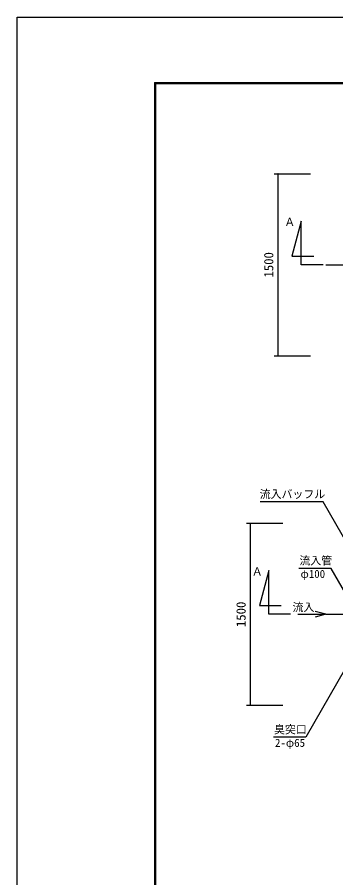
# Model space of a CAD drawing. Units: millimetres, scale not verified. Extents: x -8910 to 8910, y -6308 to 6308.
# Drawn here: x -8910 to -6285, y -785 to 6308 of the extents above; entities that cross this region are included whole.
import ezdxf
from ezdxf.enums import TextEntityAlignment as Align

# ---------------------------------------------------------------- set-up
doc = ezdxf.new("R2010")
doc.units = ezdxf.units.MM
doc.header["$LTSCALE"] = 30
doc.linetypes.add('CHAIN1', pattern=[8, 5, -1, 1, -1])
for name, color, linetype, lineweight in [('0-0_製作', 5, 'Continuous', 25), ('0-3_空気管', 3, 'Continuous', 25), ('0-7_文字', 7, 'Continuous', 25), ('1-0_図面枠', 7, 'Continuous', 25), ('1-1_Axis_waku', 7, 'Continuous', 25)]:
    doc.layers.add(name, color=color, linetype=linetype, lineweight=lineweight)
doc.styles.add('ＭＳ ゴシック', font='')
doc.styles.get('ＭＳ ゴシック').set_extended_font_data('MS Gothic')

msp = doc.modelspace()

# ---------------------------------------------------------------- linework, layer by layer
at = {"layer": '0-0_製作', "color": 2}
for p, q in [((-6791.71, 5017.23), (-6492.46, 5017.23)), ((-6761.71, 5017.23), (-6761.71, 3517.23)), ((-6791.71, 3517.23), (-6492.46, 3517.23)), ((-7019.92, 2136.55), (-6720.67, 2136.55)), ((-6989.92, 2136.55), (-6989.92, 636.55)), ((-7019.92, 636.55), (-6720.67, 636.55))]:
    msp.add_line(p, q, dxfattribs=at)
at = {"layer": '0-0_製作'}
for points in [[(-6763.21, 5023.04), (-6767.71, 5017.23), (-6767.7, 5017.6)], [(-6763.21, 5023.04), (-6761.71, 5017.23), (-6767.71, 5017.23)], [(-6761.71, 5017.23), (-6767.67, 5016.47), (-6767.71, 5017.23)], [(-6763.21, 5023.04), (-6767.7, 5017.6), (-6763.92, 5022.81)], [(-6763.92, 5022.81), (-6767.7, 5017.6), (-6767.61, 5018.35)], [(-6761.71, 5017.23), (-6767.53, 5015.73), (-6767.67, 5016.47)], [(-6763.92, 5022.81), (-6767.61, 5018.35), (-6764.61, 5022.48)], [(-6764.61, 5022.48), (-6767.61, 5018.35), (-6767.42, 5019.08)], [(-6761.71, 5017.23), (-6767.29, 5015.02), (-6767.53, 5015.73)], [(-6764.61, 5022.48), (-6767.42, 5019.08), (-6765.24, 5022.08)], [(-6765.24, 5022.08), (-6767.42, 5019.08), (-6767.14, 5019.78)], [(-6761.71, 5017.23), (-6766.97, 5014.34), (-6767.29, 5015.02)], [(-6765.24, 5022.08), (-6767.14, 5019.78), (-6765.82, 5021.6)], [(-6765.82, 5021.6), (-6767.14, 5019.78), (-6766.78, 5020.44)], [(-6761.71, 5017.23), (-6766.57, 5013.7), (-6766.97, 5014.34)], [(-6765.82, 5021.6), (-6766.78, 5020.44), (-6766.34, 5021.05)], [(-6761.71, 5017.23), (-6766.09, 5013.12), (-6766.57, 5013.7)], [(-6761.71, 5017.23), (-6765.54, 5012.6), (-6766.09, 5013.12)], [(-6761.71, 5017.23), (-6764.93, 5012.16), (-6765.54, 5012.6)], [(-6761.71, 5011.23), (-6764.93, 5012.16), (-6761.71, 5017.23)], [(-6761.71, 5011.23), (-6764.27, 5011.8), (-6764.93, 5012.16)], [(-6761.71, 5011.23), (-6763.57, 5011.52), (-6764.27, 5011.8)], [(-6761.71, 5011.23), (-6762.84, 5011.33), (-6763.57, 5011.52)], [(-6762.47, 5023.18), (-6761.71, 5017.23), (-6763.21, 5023.04)], [(-6761.71, 5011.23), (-6762.09, 5011.24), (-6762.84, 5011.33)], [(-6761.71, 5023.23), (-6761.71, 5017.23), (-6762.47, 5023.18)], [(-6761.34, 5023.22), (-6761.71, 5017.23), (-6761.71, 5023.23)], [(-6760.59, 5023.12), (-6761.71, 5017.23), (-6761.34, 5023.22)], [(-6759.86, 5022.93), (-6761.71, 5017.23), (-6760.59, 5023.12)], [(-6759.16, 5022.66), (-6761.71, 5017.23), (-6759.86, 5022.93)], [(-6758.5, 5022.29), (-6761.71, 5017.23), (-6759.16, 5022.66)], [(-6757.89, 5021.85), (-6761.71, 5017.23), (-6758.5, 5022.29)], [(-6757.89, 5021.85), (-6755.71, 5017.23), (-6761.71, 5017.23)], [(-6755.71, 5017.23), (-6761.71, 5011.23), (-6761.71, 5017.23)], [(-6755.71, 5017.23), (-6760.96, 5011.27), (-6761.71, 5011.23)], [(-6755.71, 5017.23), (-6760.22, 5011.42), (-6760.96, 5011.27)], [(-6755.71, 5017.23), (-6759.51, 5011.65), (-6760.22, 5011.42)], [(-6755.73, 5016.85), (-6759.51, 5011.65), (-6755.71, 5017.23)], [(-6755.82, 5016.1), (-6759.51, 5011.65), (-6755.73, 5016.85)], [(-6755.82, 5016.1), (-6758.82, 5011.97), (-6759.51, 5011.65)], [(-6756.01, 5015.37), (-6758.82, 5011.97), (-6755.82, 5016.1)], [(-6756.01, 5015.37), (-6758.19, 5012.37), (-6758.82, 5011.97)], [(-6756.29, 5014.67), (-6758.19, 5012.37), (-6756.01, 5015.37)], [(-6756.29, 5014.67), (-6757.61, 5012.85), (-6758.19, 5012.37)], [(-6757.34, 5021.33), (-6755.71, 5017.23), (-6757.89, 5021.85)], [(-6756.65, 5014.01), (-6757.61, 5012.85), (-6756.29, 5014.67)], [(-6756.65, 5014.01), (-6757.09, 5013.4), (-6757.61, 5012.85)], [(-6756.86, 5020.75), (-6755.71, 5017.23), (-6757.34, 5021.33)], [(-6756.46, 5020.12), (-6755.71, 5017.23), (-6756.86, 5020.75)], [(-6756.14, 5019.44), (-6755.71, 5017.23), (-6756.46, 5020.12)], [(-6755.9, 5018.72), (-6755.71, 5017.23), (-6756.14, 5019.44)], [(-6755.76, 5017.98), (-6755.71, 5017.23), (-6755.9, 5018.72)], [(-6764.61, 3522.48), (-6767.71, 3517.23), (-6765.24, 3522.08)], [(-6764.61, 3522.48), (-6761.71, 3517.23), (-6767.71, 3517.23)], [(-6765.24, 3522.08), (-6767.71, 3517.23), (-6767.7, 3517.6)], [(-6761.71, 3517.23), (-6767.67, 3516.47), (-6767.71, 3517.23)], [(-6765.24, 3522.08), (-6767.7, 3517.6), (-6765.82, 3521.6)], [(-6765.82, 3521.6), (-6767.7, 3517.6), (-6767.61, 3518.35)], [(-6761.71, 3517.23), (-6767.53, 3515.73), (-6767.67, 3516.47)], [(-6765.82, 3521.6), (-6767.61, 3518.35), (-6766.34, 3521.05)], [(-6766.34, 3521.05), (-6767.61, 3518.35), (-6767.42, 3519.08)], [(-6761.71, 3517.23), (-6767.29, 3515.02), (-6767.53, 3515.73)], [(-6766.34, 3521.05), (-6767.42, 3519.08), (-6766.78, 3520.44)], [(-6766.78, 3520.44), (-6767.42, 3519.08), (-6767.14, 3519.78)], [(-6761.71, 3517.23), (-6766.97, 3514.34), (-6767.29, 3515.02)], [(-6761.71, 3517.23), (-6766.57, 3513.7), (-6766.97, 3514.34)], [(-6761.71, 3517.23), (-6766.09, 3513.12), (-6766.57, 3513.7)], [(-6761.71, 3517.23), (-6765.54, 3512.6), (-6766.09, 3513.12)], [(-6761.71, 3517.23), (-6764.93, 3512.16), (-6765.54, 3512.6)], [(-6761.71, 3517.23), (-6764.27, 3511.8), (-6764.93, 3512.16)], [(-6763.92, 3522.81), (-6761.71, 3517.23), (-6764.61, 3522.48)], [(-6761.71, 3511.23), (-6764.27, 3511.8), (-6761.71, 3517.23)], [(-6761.71, 3511.23), (-6763.57, 3511.52), (-6764.27, 3511.8)], [(-6763.21, 3523.04), (-6761.71, 3517.23), (-6763.92, 3522.81)], [(-6761.71, 3511.23), (-6762.84, 3511.33), (-6763.57, 3511.52)], [(-6762.47, 3523.18), (-6761.71, 3517.23), (-6763.21, 3523.04)], [(-6761.71, 3511.23), (-6762.09, 3511.24), (-6762.84, 3511.33)], [(-6761.71, 3523.23), (-6761.71, 3517.23), (-6762.47, 3523.18)], [(-6761.34, 3523.22), (-6761.71, 3517.23), (-6761.71, 3523.23)], [(-6760.59, 3523.12), (-6761.71, 3517.23), (-6761.34, 3523.22)], [(-6759.86, 3522.93), (-6761.71, 3517.23), (-6760.59, 3523.12)], [(-6759.16, 3522.66), (-6761.71, 3517.23), (-6759.86, 3522.93)], [(-6758.5, 3522.29), (-6761.71, 3517.23), (-6759.16, 3522.66)], [(-6758.5, 3522.29), (-6755.71, 3517.23), (-6761.71, 3517.23)], [(-6755.71, 3517.23), (-6761.71, 3511.23), (-6761.71, 3517.23)], [(-6755.71, 3517.23), (-6760.96, 3511.27), (-6761.71, 3511.23)], [(-6755.71, 3517.23), (-6760.22, 3511.42), (-6760.96, 3511.27)], [(-6755.71, 3517.23), (-6759.51, 3511.65), (-6760.22, 3511.42)], [(-6755.71, 3517.23), (-6758.82, 3511.97), (-6759.51, 3511.65)], [(-6755.71, 3517.23), (-6758.19, 3512.37), (-6758.82, 3511.97)], [(-6757.89, 3521.85), (-6755.71, 3517.23), (-6758.5, 3522.29)], [(-6755.73, 3516.85), (-6758.19, 3512.37), (-6755.71, 3517.23)], [(-6755.73, 3516.85), (-6757.61, 3512.85), (-6758.19, 3512.37)], [(-6757.34, 3521.33), (-6755.71, 3517.23), (-6757.89, 3521.85)], [(-6755.82, 3516.1), (-6757.61, 3512.85), (-6755.73, 3516.85)], [(-6755.82, 3516.1), (-6757.09, 3513.4), (-6757.61, 3512.85)], [(-6756.86, 3520.75), (-6755.71, 3517.23), (-6757.34, 3521.33)], [(-6756.01, 3515.37), (-6757.09, 3513.4), (-6755.82, 3516.1)], [(-6756.01, 3515.37), (-6756.65, 3514.01), (-6757.09, 3513.4)], [(-6756.46, 3520.12), (-6755.71, 3517.23), (-6756.86, 3520.75)], [(-6756.29, 3514.67), (-6756.65, 3514.01), (-6756.01, 3515.37)], [(-6756.14, 3519.44), (-6755.71, 3517.23), (-6756.46, 3520.12)], [(-6755.9, 3518.72), (-6755.71, 3517.23), (-6756.14, 3519.44)], [(-6755.76, 3517.98), (-6755.71, 3517.23), (-6755.9, 3518.72)], [(-6994.55, 2140.38), (-6995.92, 2136.55), (-6994.99, 2139.77)], [(-6994.55, 2140.38), (-6989.92, 2136.55), (-6995.92, 2136.55)], [(-6994.99, 2139.77), (-6995.92, 2136.55), (-6995.91, 2136.93)], [(-6989.92, 2136.55), (-6995.88, 2135.8), (-6995.92, 2136.55)], [(-6994.99, 2139.77), (-6995.91, 2136.93), (-6995.35, 2139.11)], [(-6995.35, 2139.11), (-6995.91, 2136.93), (-6995.82, 2137.68)], [(-6989.92, 2136.55), (-6995.74, 2135.06), (-6995.88, 2135.8)], [(-6995.35, 2139.11), (-6995.82, 2137.68), (-6995.63, 2138.41)], [(-6989.92, 2136.55), (-6995.5, 2134.35), (-6995.74, 2135.06)], [(-6989.92, 2136.55), (-6995.18, 2133.66), (-6995.5, 2134.35)], [(-6989.92, 2136.55), (-6994.78, 2133.03), (-6995.18, 2133.66)], [(-6989.92, 2136.55), (-6994.3, 2132.45), (-6994.78, 2133.03)], [(-6994.03, 2140.93), (-6989.92, 2136.55), (-6994.55, 2140.38)], [(-6989.92, 2136.55), (-6993.75, 2131.93), (-6994.3, 2132.45)], [(-6993.45, 2141.41), (-6989.92, 2136.55), (-6994.03, 2140.93)], [(-6989.92, 2136.55), (-6993.14, 2131.49), (-6993.75, 2131.93)], [(-6992.81, 2141.81), (-6989.92, 2136.55), (-6993.45, 2141.41)], [(-6989.92, 2136.55), (-6992.48, 2131.13), (-6993.14, 2131.49)], [(-6992.13, 2142.13), (-6989.92, 2136.55), (-6992.81, 2141.81)], [(-6989.92, 2136.55), (-6991.78, 2130.85), (-6992.48, 2131.13)], [(-6991.42, 2142.37), (-6989.92, 2136.55), (-6992.13, 2142.13)], [(-6989.92, 2136.55), (-6991.05, 2130.66), (-6991.78, 2130.85)], [(-6990.68, 2142.51), (-6989.92, 2136.55), (-6991.42, 2142.37)], [(-6989.92, 2130.55), (-6991.05, 2130.66), (-6989.92, 2136.55)], [(-6989.92, 2130.55), (-6990.3, 2130.57), (-6991.05, 2130.66)], [(-6989.92, 2142.55), (-6989.92, 2136.55), (-6990.68, 2142.51)], [(-6989.55, 2142.54), (-6989.92, 2136.55), (-6989.92, 2142.55)], [(-6988.8, 2142.45), (-6989.92, 2136.55), (-6989.55, 2142.54)], [(-6988.07, 2142.26), (-6989.92, 2136.55), (-6988.8, 2142.45)], [(-6988.07, 2142.26), (-6983.92, 2136.55), (-6989.92, 2136.55)], [(-6983.92, 2136.55), (-6989.92, 2130.55), (-6989.92, 2136.55)], [(-6983.92, 2136.55), (-6989.17, 2130.6), (-6989.92, 2130.55)], [(-6983.92, 2136.55), (-6988.43, 2130.74), (-6989.17, 2130.6)], [(-6983.92, 2136.55), (-6987.71, 2130.98), (-6988.43, 2130.74)], [(-6987.37, 2141.98), (-6983.92, 2136.55), (-6988.07, 2142.26)], [(-6983.92, 2136.55), (-6987.03, 2131.3), (-6987.71, 2130.98)], [(-6986.71, 2141.62), (-6983.92, 2136.55), (-6987.37, 2141.98)], [(-6983.92, 2136.55), (-6986.4, 2131.7), (-6987.03, 2131.3)], [(-6986.1, 2141.18), (-6983.92, 2136.55), (-6986.71, 2141.62)], [(-6983.92, 2136.55), (-6985.82, 2132.18), (-6986.4, 2131.7)], [(-6985.55, 2140.66), (-6983.92, 2136.55), (-6986.1, 2141.18)], [(-6983.92, 2136.55), (-6985.3, 2132.73), (-6985.82, 2132.18)], [(-6985.07, 2140.08), (-6983.92, 2136.55), (-6985.55, 2140.66)], [(-6983.92, 2136.55), (-6984.86, 2133.34), (-6985.3, 2132.73)], [(-6984.67, 2139.45), (-6983.92, 2136.55), (-6985.07, 2140.08)], [(-6983.94, 2136.18), (-6984.86, 2133.34), (-6983.92, 2136.55)], [(-6983.94, 2136.18), (-6984.49, 2134), (-6984.86, 2133.34)], [(-6984.34, 2138.76), (-6983.92, 2136.55), (-6984.67, 2139.45)], [(-6984.03, 2135.43), (-6984.49, 2134), (-6983.94, 2136.18)], [(-6984.03, 2135.43), (-6984.22, 2134.7), (-6984.49, 2134)], [(-6984.11, 2138.05), (-6983.92, 2136.55), (-6984.34, 2138.76)], [(-6983.97, 2137.31), (-6983.92, 2136.55), (-6984.11, 2138.05)], [(-6995.63, 638.41), (-6989.92, 636.55), (-6995.82, 637.68)], [(-6995.35, 639.11), (-6989.92, 636.55), (-6995.63, 638.41)], [(-6994.99, 639.77), (-6989.92, 636.55), (-6995.35, 639.11)], [(-6994.55, 640.38), (-6989.92, 636.55), (-6994.99, 639.77)], [(-6994.03, 640.93), (-6989.92, 636.55), (-6994.55, 640.38)], [(-6993.45, 641.41), (-6989.92, 636.55), (-6994.03, 640.93)], [(-6992.81, 641.81), (-6989.92, 636.55), (-6993.45, 641.41)], [(-6992.13, 642.13), (-6989.92, 636.55), (-6992.81, 641.81)], [(-6991.42, 642.37), (-6989.92, 636.55), (-6992.13, 642.13)], [(-6990.68, 642.51), (-6989.92, 636.55), (-6991.42, 642.37)], [(-6989.92, 642.55), (-6989.92, 636.55), (-6990.68, 642.51)], [(-6989.55, 642.54), (-6989.92, 636.55), (-6989.92, 642.55)], [(-6988.8, 642.45), (-6989.92, 636.55), (-6989.55, 642.54)], [(-6988.8, 642.45), (-6983.92, 636.55), (-6989.92, 636.55)], [(-6988.07, 642.26), (-6983.92, 636.55), (-6988.8, 642.45)], [(-6987.37, 641.98), (-6983.92, 636.55), (-6988.07, 642.26)], [(-6986.71, 641.62), (-6983.92, 636.55), (-6987.37, 641.98)], [(-6986.1, 641.18), (-6983.92, 636.55), (-6986.71, 641.62)], [(-6985.55, 640.66), (-6983.92, 636.55), (-6986.1, 641.18)], [(-6985.07, 640.08), (-6983.92, 636.55), (-6985.55, 640.66)], [(-6984.67, 639.45), (-6983.92, 636.55), (-6985.07, 640.08)], [(-6984.34, 638.76), (-6983.92, 636.55), (-6984.67, 639.45)], [(-6984.11, 638.05), (-6983.92, 636.55), (-6984.34, 638.76)], [(-6995.82, 637.68), (-6995.92, 636.55), (-6995.91, 636.93)], [(-6995.82, 637.68), (-6989.92, 636.55), (-6995.92, 636.55)], [(-6989.92, 636.55), (-6995.88, 635.8), (-6995.92, 636.55)], [(-6989.92, 636.55), (-6995.74, 635.06), (-6995.88, 635.8)], [(-6989.92, 636.55), (-6995.5, 634.35), (-6995.74, 635.06)], [(-6989.92, 636.55), (-6995.18, 633.66), (-6995.5, 634.35)], [(-6989.92, 636.55), (-6994.78, 633.03), (-6995.18, 633.66)], [(-6989.92, 636.55), (-6994.3, 632.45), (-6994.78, 633.03)], [(-6989.92, 636.55), (-6993.75, 631.93), (-6994.3, 632.45)], [(-6989.92, 636.55), (-6993.14, 631.49), (-6993.75, 631.93)], [(-6989.92, 636.55), (-6992.48, 631.13), (-6993.14, 631.49)], [(-6989.92, 636.55), (-6991.78, 630.85), (-6992.48, 631.13)], [(-6989.92, 636.55), (-6991.05, 630.66), (-6991.78, 630.85)], [(-6989.92, 636.55), (-6990.3, 630.57), (-6991.05, 630.66)], [(-6989.92, 630.55), (-6990.3, 630.57), (-6989.92, 636.55)], [(-6983.92, 636.55), (-6989.92, 630.55), (-6989.92, 636.55)], [(-6983.92, 636.55), (-6989.17, 630.6), (-6989.92, 630.55)], [(-6983.92, 636.55), (-6988.43, 630.74), (-6989.17, 630.6)], [(-6983.92, 636.55), (-6987.71, 630.98), (-6988.43, 630.74)], [(-6983.92, 636.55), (-6987.03, 631.3), (-6987.71, 630.98)], [(-6983.92, 636.55), (-6986.4, 631.7), (-6987.03, 631.3)], [(-6983.92, 636.55), (-6985.82, 632.18), (-6986.4, 631.7)], [(-6983.92, 636.55), (-6985.3, 632.73), (-6985.82, 632.18)], [(-6983.92, 636.55), (-6984.86, 633.34), (-6985.3, 632.73)], [(-6983.92, 636.55), (-6984.49, 634), (-6984.86, 633.34)], [(-6983.92, 636.55), (-6984.22, 634.7), (-6984.49, 634)], [(-6983.92, 636.55), (-6984.03, 635.43), (-6984.22, 634.7)], [(-6983.97, 637.31), (-6983.92, 636.55), (-6984.11, 638.05)], [(-6983.92, 636.55), (-6983.94, 636.18), (-6984.03, 635.43)]]:
    msp.add_solid(points, dxfattribs=at)
at = {"layer": '0-3_空気管', "linetype": 'CHAIN1'}
for p, q in [((-6367.75, 4267.23), (-2518.2, 4267.23)), ((-6367.75, 1386.55), (-2795.94, 1386.55))]:
    msp.add_line(p, q, dxfattribs=at)
at = {"layer": '0-3_空気管', "color": 4}
for p, q in [((-6598.94, 1386.55), (-6373.98, 1386.55)), ((-6367.75, 1386.55), (-6454.68, 1409.85)), ((-6367.75, 1386.55), (-6454.68, 1363.26))]:
    msp.add_line(p, q, dxfattribs=at)
at = {"layer": '0-3_空気管'}
for points in [[(-6389.21, 4267.36), (-6569.21, 4267.36), (-6569.21, 4627.36), (-6646.38, 4339.36), (-6466.38, 4339.36)], [(-6657.29, 1386.69), (-6837.29, 1386.69), (-6837.29, 1746.69), (-6914.46, 1458.69), (-6734.46, 1458.69)]]:
    msp.add_lwpolyline(points, dxfattribs=at)
at = {"layer": '0-7_文字', "color": 3}
for points in [[(-5931.33, 1517.82), (-6390.36, 2312.89), (-6908.36, 2312.89)], [(-6112.13, 1398.55), (-6324.01, 1765.54), (-6590.01, 1765.54)], [(-6077.78, 1161.73), (-6532.95, 373.36), (-6798.95, 373.36)]]:
    msp.add_lwpolyline(points, dxfattribs=at)
at = {"layer": '1-0_図面枠'}
msp.add_lwpolyline([(-8910, -6307.5), (-8910, 6307.5), (8910, 6307.5), (8910, -6307.5)], close=True, dxfattribs=at)
at = {"layer": '1-1_Axis_waku'}
for p, q in [((-7778.4, 5769.9), (8408.4, 5769.9)), ((-7778.4, 5769.9), (-7778.4, -5814.9)), ((-7777.8, 5769.3), (8407.8, 5769.3)), ((-7777.8, 5769.3), (-7777.8, -5814.3)), ((-7777.2, 5768.7), (8407.2, 5768.7)), ((-7777.2, 5768.7), (-7777.2, -5813.7)), ((-7776.6, 5768.1), (8406.6, 5768.1)), ((-7776.6, 5768.1), (-7776.6, -5813.1)), ((-7776, 5767.5), (8406, 5767.5)), ((-7776, 5767.5), (-7776, -5812.5)), ((-7775.4, 5766.9), (8405.4, 5766.9)), ((-7775.4, 5766.9), (-7775.4, -5811.9)), ((-7774.8, 5766.3), (8404.8, 5766.3)), ((-7774.8, 5766.3), (-7774.8, -5811.3)), ((-7774.2, 5765.7), (8404.2, 5765.7)), ((-7774.2, 5765.7), (-7774.2, -5810.7)), ((-7773.6, 5765.1), (8403.6, 5765.1)), ((-7773.6, 5765.1), (-7773.6, -5810.1)), ((-7773, 5764.5), (8403, 5764.5)), ((-7773, 5764.5), (-7773, -5809.5)), ((-7772.4, 5763.9), (8402.4, 5763.9)), ((-7772.4, 5763.9), (-7772.4, -5808.9)), ((-7771.8, 5763.3), (8401.8, 5763.3)), ((-7771.8, 5763.3), (-7771.8, -5808.3)), ((-7771.2, 5762.7), (8401.2, 5762.7)), ((-7771.2, 5762.7), (-7771.2, -5807.7)), ((-7770.6, 5762.1), (8400.6, 5762.1)), ((-7770.6, 5762.1), (-7770.6, -5807.1)), ((-7770, 5761.5), (8400, 5761.5)), ((-7770, 5761.5), (-7770, -5806.5))]:
    msp.add_line(p, q, dxfattribs=at)

# ---------------------------------------------------------------- texts
at = {"layer": '0-0_製作', "color": 4, "style": 'ＭＳ ゴシック'}
for p in [(-6776.71, 4162.23), (-7004.92, 1281.55)]:
    msp.add_text('1500', height=76.98, rotation=90, dxfattribs=at).set_placement(p, align=Align.BOTTOM_LEFT)
at = {"layer": '0-3_空気管', "color": 4, "style": 'ＭＳ ゴシック'}
for s, p in [('Ａ', (-6709.54, 4566.91)), ('Ａ', (-6977.62, 1686.24)), ('流入', (-6641.57, 1392.2))]:
    msp.add_text(s, height=65.98, dxfattribs=at).set_placement(p, align=Align.BOTTOM_LEFT)
at = {"layer": '0-7_文字', "color": 4, "style": 'ＭＳ ゴシック'}
for s, p in [('流入バッフル', (-6912.36, 2323.89)), ('流入管', (-6585.01, 1776.54)), ('φ100', (-6575.91, 1666.74)), ('臭突口', (-6793.95, 384.36)), ('2-φ65', (-6786.35, 274.56))]:
    msp.add_text(s, height=65.98, dxfattribs=at).set_placement(p, align=Align.BOTTOM_LEFT)

doc.saveas('drawing.dxf')
